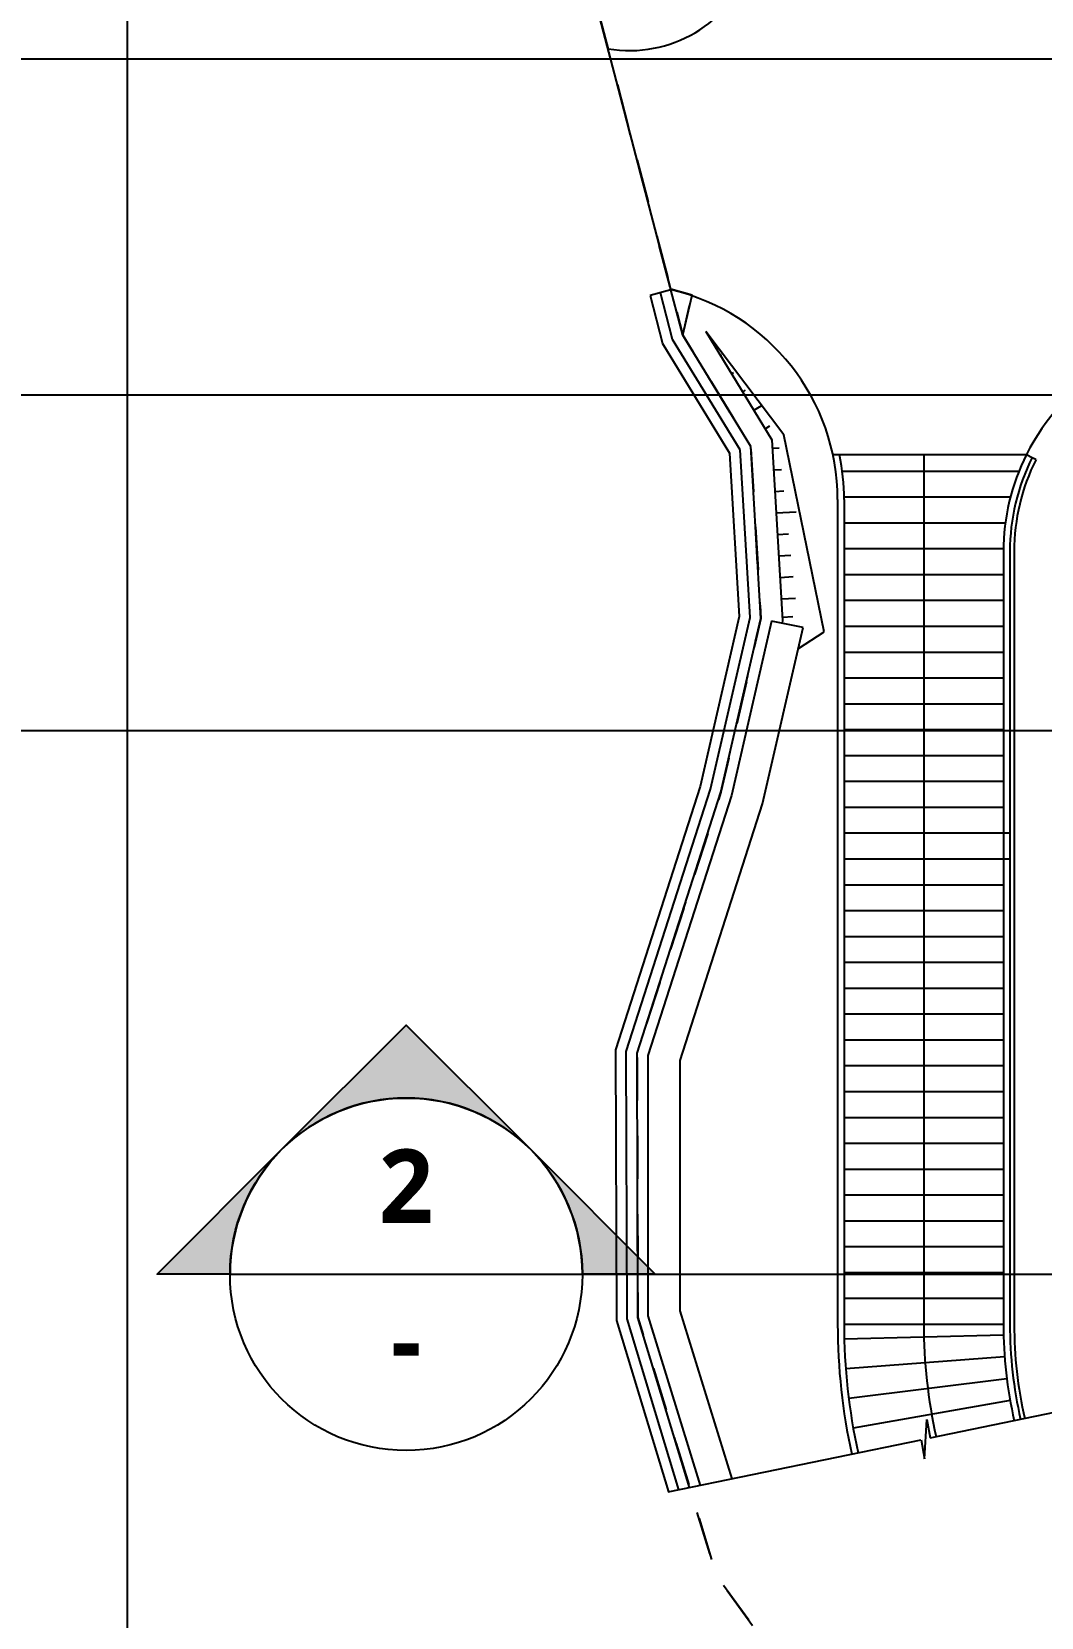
# Model space of a CAD drawing. Header units: millimetres. Extents: x 8456 to 190005487, y 619 to 455456909.
# Drawn here: x 188358 to 195580, y 151478 to 162812 of the extents above; entities that cross this region are included whole.
import ezdxf
from ezdxf.enums import TextEntityAlignment as Align

# ---------------------------------------------------------------- set-up
doc = ezdxf.new("R2010")
doc.units = ezdxf.units.MM
doc.header["$LTSCALE"] = 400
doc.header["$MEASUREMENT"] = 0
doc.linetypes.add('CENTER', pattern=[2, 1.25, -0.25, 0.25, -0.25])
doc.linetypes.add('HID', pattern=[2, 1.1, -0.9])
doc.layers.get('0').update_dxf_attribs({"linetype": 'CONTINUOUS'})
for name, color, linetype in [('A-조적해치', 8, 'CONTINUOUS'), ('AA-MKXS', 3, 'CONTINUOUS'), ('AA-MKXX', 3, 'CONTINUOUS'), ('CE-SLOP-FILL', 1, 'CONTINUOUS'), ('CE_SITE_FH', 170, 'CONTINUOUS'), ('FIN', 5, 'CONTINUOUS'), ('LSMD_CONT_LDREG_41500', 1, 'CONTINUOUS'), ('WAL', 3, 'CONTINUOUS'), ('WID', 4, 'CONTINUOUS'), ('성토옹벽', 6, 'CONTINUOUS'), ('토목옹벽', 5, 'CONTINUOUS')]:
    doc.layers.add(name, color=color, linetype=linetype)
doc.layers.add('Defpoint', color=161, linetype='CONTINUOUS', plot=False)
doc.styles.add('SH_대대리576', font='')
doc.styles.get('SH_대대리576').set_extended_font_data('NanumGothic', bold=True)

# ---------------------------------------------------------------- blocks, each defined once
blk = doc.blocks.new('A$C2DB436D3')
at = {"layer": 'A-조적해치', "color": 8}
for p, q in [((3585, 22928, 2516), (3652, 22928, 2516)), ((5563, 22928, 2516), (5622, 22898, 2516)), ((3681, 22759, 2516), (5487, 22759, 2516)), ((3699, 22495, 2516), (5399, 22495, 2516)), ((3700, 22467, 2516), (3700, 14046, 2516)), ((3700, 22231, 2516), (5347, 22231, 2516)), ((3700, 21967, 2516), (5328, 21967, 2516)), ((5328, 21938, 2516), (5328, 14046, 2516)), ((3700, 21703, 2516), (5330, 21703, 2516)), ((3700, 21439, 2516), (5328, 21439, 2516)), ((3700, 21439, 2516), (5328, 21439, 2516)), ((3700, 21175, 2516), (5328, 21175, 2516)), ((3700, 21175, 2516), (5328, 21175, 2516)), ((3700, 20911, 2516), (5328, 20911, 2516)), ((3700, 20647, 2516), (5328, 20647, 2516)), ((3700, 20383, 2516), (5328, 20383, 2516)), ((3700, 20119, 2516), (5328, 20119, 2516)), ((3700, 19855, 2516), (5328, 19855, 2516)), ((3700, 19591, 2516), (5328, 19591, 2516)), ((3700, 19327, 2516), (5328, 19327, 2516)), ((3700, 19063, 2516), (5394, 19063, 2516)), ((3700, 18799, 2516), (5394, 18799, 2516)), ((3700, 18535, 2516), (5328, 18535, 2516)), ((3700, 18271, 2516), (5328, 18271, 2516)), ((3700, 18007, 2516), (5328, 18007, 2516)), ((3700, 17743, 2516), (5328, 17743, 2516)), ((3700, 17479, 2516), (5328, 17479, 2516)), ((3700, 17215, 2516), (5328, 17215, 2516)), ((3700, 16951, 2516), (5328, 16951, 2516)), ((3700, 16687, 2516), (5328, 16687, 2516)), ((3700, 16423, 2516), (5328, 16423, 2516)), ((3700, 16159, 2516), (5328, 16159, 2516)), ((3700, 15895, 2516), (5328, 15895, 2516)), ((3700, 15631, 2516), (5328, 15631, 2516)), ((3700, 15367, 2516), (5328, 15367, 2516)), ((3700, 15103, 2516), (5328, 15103, 2516)), ((3700, 14839, 2516), (5328, 14839, 2516)), ((3700, 14575, 2516), (5328, 14575, 2516)), ((3700, 14311, 2516), (5328, 14311, 2516)), ((3700, 14047, 2516), (5328, 14047, 2516)), ((5329, 13935, 2516), (3701, 13894, 2516)), ((5340, 13712, 2516), (3717, 13590, 2516)), ((5362, 13490, 2516), (3747, 13287, 2516)), ((5396, 13269, 2516), (3793, 12986, 2516))]:
    blk.add_line(p, q, dxfattribs=at)
for centre, radius, start, end in [((1434, 22467, 2516), 2266, 0, 11.7323), ((7528, 21938, 2516), 2200, 153.2563, 180), ((9794, 14046, 2516), 6094, 180, 192.4353), ((9794, 14046, 2516), 4466, 180, 192.752)]:
    blk.add_arc(centre, radius, start, end, dxfattribs=at)
at = {"layer": 'CE-SLOP-FILL', "color": 8, "linetype": 'ByBlock'}
for p, q in [((1670, 25608, 2516), (1296, 27041, 2516)), ((1929, 24615, 2516), (1670, 25608, 2516)), ((2147, 24556, 2516), (1929, 24615, 2516)), ((2052, 24146, 2516), (2147, 24556, 2516)), ((2746, 23010, 2516), (2052, 24146, 2516)), ((2850, 21253, 2516), (2746, 23010, 2516)), ((2442, 19479, 2516), (2850, 21253, 2516)), ((1585, 16814, 2516), (2442, 19479, 2516)), ((1594, 14116, 2516), (1585, 16814, 2516)), ((2122, 12379, 2516), (1594, 14116, 2516))]:
    blk.add_line(p, q, dxfattribs=at)
at = {"layer": 'CE_SITE_FH', "color": 8, "linetype": 'ByBlock'}
for p, q in [((3084, 23128, 2516), (2286, 24183, 2516)), ((2286, 24183, 2516), (2961, 23079, 2516)), ((2319, 24129, 2516), (2321, 24131, 2516)), ((2434, 23942, 2516), (2446, 23949, 2516)), ((2548, 23754, 2516), (2570, 23767, 2516)), ((2663, 23566, 2516), (2694, 23585, 2516)), ((2778, 23379, 2516), (2858, 23427, 2516)), ((2893, 23191, 2516), (2942, 23221, 2516)), ((2961, 23079, 2516), (3072, 21233, 2516)), ((2967, 22991, 2516), (3036, 22995, 2516)), ((3498, 21118, 2516), (3084, 23128, 2516)), ((2980, 22771, 2516), (3060, 22776, 2516)), ((2993, 22551, 2516), (3084, 22557, 2516)), ((3006, 22332, 2516), (3209, 22344, 2516)), ((3019, 22112, 2516), (3132, 22119, 2516)), ((3033, 21892, 2516), (3156, 21900, 2516)), ((3046, 21673, 2516), (3180, 21681, 2516)), ((3059, 21453, 2516), (3204, 21462, 2516)), ((3072, 21233, 2516), (3066, 21204, 2516)), ((3070, 21268, 2516), (3178, 21275, 2516)), ((3233, 20946, 2516), (3498, 21118, 2516))]:
    blk.add_line(p, q, dxfattribs=at)
at = {"layer": 'FIN', "color": 8}
blk.add_arc((7528, 21938, 2516), 2200, 90, 153.2563, dxfattribs=at)
at = {"layer": 'LSMD_CONT_LDREG_41500', "color": 8, "linetype": 'HID', "elevation": 2516, "flags": 128}
for points in [[(17212, 66), (17967, -23), (17539, 1572), (17289, 2506), (17529, 3503), (19377, 4440), (20141, 6537), (20641, 5724), (20589, 4219), (22297, 3709), (22362, 2887), (22412, 2866), (33052, 11121), (33651, 16197), (32799, 18901), (31773, 31292), (30248, 30323), (29871, 30578), (28487, 30921), (26736, 31087), (24855, 32083), (21446, 32129), (16945, 31638), (14473, 30802), (13998, 31724), (11612, 33775), (6996, 34750), (6518, 35310), (3390, 32810), (2417, 32818), (1737, 32447), (51, 32440), (-33, 32130), (2052, 24146), (2746, 23010), (2850, 21253), (2442, 19479), (1585, 16814), (1594, 14116), (2395, 11480), (3412, 10084), (7067, 7818), (7633, 7224), (8882, 5912), (11650, 4199), (13735, 3268), (15623, 2155), (16525, 153), (17212, 66)], [(1194, 27431), (1981, 27733), (1981, 27733), (1981, 27733), (1981, 27733), (2942, 30455), (2942, 30455), (3883, 32405), (7006, 34748), (11612, 33775), (13998, 31724), (14473, 30802), (16945, 31638), (21446, 32129), (24855, 32083), (26736, 31087), (28487, 30921), (29871, 30578), (30248, 30323), (31773, 31292), (32799, 18901), (33651, 16197), (33052, 11121), (22412, 2866), (22362, 2887), (22297, 3709), (20589, 4219), (20641, 5724), (20141, 6537), (19377, 4440), (17529, 3503), (17289, 2506), (17967, -23), (17212, 66), (16525, 153), (15623, 2155), (13735, 3268), (11650, 4199), (8882, 5912), (7633, 7224), (7067, 7818), (3412, 10084), (2395, 11480), (1594, 14116), (1585, 16814), (2442, 19479), (2850, 21253), (2746, 23010), (2052, 24146), (2147, 24556), (1929, 24615), (1670, 25608), (1194, 27431)]]:
    blk.add_lwpolyline(points, dxfattribs=at)
at = {"layer": 'WID', "color": 8}
for p, q in [((3652, 22928, 2516), (5563, 22928, 2516)), ((4514, 22928, 2516), (4514, 14046, 2516)), ((5622, 22898, 2516), (5661, 22879, 2516)), ((3634, 22467, 2516), (3634, 14046, 2516)), ((5394, 21938, 2516), (5394, 14046, 2516)), ((5438, 21938, 2516), (5438, 14046, 2516)), ((4581, 12885, 2516), (6398, 13260, 2516)), ((4521, 12672, 2516), (4547, 13074, 2516)), ((4547, 13074, 2516), (4581, 12885, 2516)), ((1904, 12334, 2516), (4486, 12866, 2516)), ((4486, 12866, 2516), (4521, 12672, 2516))]:
    blk.add_line(p, q, dxfattribs=at)
for centre, radius, start, end in [((1508, 28373, 2516), 1320, 260.4168, 340.5638), ((1434, 22467, 2516), 2200, 0, 76.7718), ((7528, 21938, 2516), 2134, 153.2563, 180), ((7528, 21938, 2516), 2090, 153.2563, 180), ((9794, 14046, 2516), 6160, 180, 192.4353), ((9794, 14046, 2516), 5280, 180, 192.5673), ((9794, 14046, 2516), 4400, 180, 192.752), ((9794, 14046, 2516), 4356, 180, 192.7632)]:
    blk.add_arc(centre, radius, start, end, dxfattribs=at)
at = {"layer": '성토옹벽', "color": 8, "linetype": 'Continuous', "ltscale": 10}
for p, q in [((1930, 24608, 2516), (1717, 24552, 2516)), ((1717, 24552, 2516), (1846, 24060, 2516)), ((2052, 24146, 2516), (1930, 24608, 2516)), ((2746, 23010, 2516), (2052, 24146, 2516)), ((1846, 24060, 2516), (2529, 22943, 2516)), ((2850, 21253, 2516), (2746, 23010, 2516)), ((2529, 22943, 2516), (2628, 21272, 2516)), ((2628, 21272, 2516), (2228, 19538, 2516)), ((2442, 19479, 2516), (2850, 21253, 2516)), ((2228, 19538, 2516), (1364, 16849, 2516)), ((1585, 16814, 2516), (2442, 19479, 2516)), ((1364, 16849, 2516), (1373, 14084, 2516)), ((1594, 14116, 2516), (1585, 16814, 2516)), ((1373, 14084, 2516), (1905, 12334, 2516))]:
    blk.add_line(p, q, dxfattribs=at)
at = {"layer": '성토옹벽', "color": 8, "linetype": 'CENTER', "ltscale": 100}
for p, q in [((1948, 24103, 2516), (1824, 24580, 2516)), ((2637, 22977, 2516), (1948, 24103, 2516)), ((2739, 21263, 2516), (2637, 22977, 2516)), ((2335, 19509, 2516), (2739, 21263, 2516)), ((1474, 16832, 2516), (2335, 19509, 2516)), ((1483, 14100, 2516), (1474, 16832, 2516)), ((2013, 12356, 2516), (1483, 14100, 2516))]:
    blk.add_line(p, q, dxfattribs=at)
at = {"layer": '토목옹벽', "color": 8, "linetype": 'ByBlock'}
for p, q in [((2959, 21225, 2516), (2549, 19447, 2516)), ((3283, 21161, 2516), (2959, 21225, 2516)), ((2867, 19359, 2516), (3283, 21161, 2516)), ((2549, 19447, 2516), (1696, 16792, 2516)), ((2026, 16740, 2516), (2867, 19359, 2516)), ((1696, 16792, 2516), (1696, 14133, 2516)), ((2026, 14183, 2516), (2026, 16740, 2516)), ((1696, 14133, 2516), (2231, 12401, 2516)), ((2556, 12468, 2516), (2026, 14183, 2516))]:
    blk.add_line(p, q, dxfattribs=at)
blk = doc.blocks.new('*U9')
at = {"layer": 'AA-MKXX'}
blk.add_lwpolyline([(900, 0), (5900, 0)], dxfattribs=at)
blk = doc.blocks.new('*U7')
at = {"layer": 'AA-MKXS'}
blk.add_hatch(color=3, dxfattribs=at).paths.add_polyline_path([(0, 8.485), (-4.243, 4.243, -0.414214), (4.243, 4.243)])
h = blk.add_hatch(color=3, dxfattribs=at)
h.paths.add_polyline_path([(-8.485, 0), (-6, 0, -0.198912), (-4.243, 4.243)])
h.paths.add_polyline_path([(6, 0), (8.485, 0), (4.243, 4.243, -0.198912)])
at = {"layer": 'AA-MKXS', "color": 3, "linetype": 'Continuous', "ltscale": 5}
blk.add_line((-6, 0), (6, 0), dxfattribs=at)
at = {"layer": 'AA-MKXS', "color": 3}
for points in [[(4.243, 4.243, 0.414214), (-4.243, 4.243), (0, 8.485)], [(-4.243, 4.243, 0.198912), (-6, 0), (-8.485, 0)], [(8.485, 0), (6, 0, 0.198912), (4.243, 4.243)]]:
    blk.add_lwpolyline(points, format="xyb", close=True, dxfattribs=at)
at = {"layer": 'AA-MKXS', "color": 3, "linetype": 'Continuous', "ltscale": 5}
blk.add_circle((0, 0), 6, dxfattribs=at)
at = {"layer": 'AA-MKXS', "style": 'SH_대대리576'}
blk.add_attdef('ViewNUM', text='', height=2.5, dxfattribs=at).set_placement((0, 1), align=Align.BOTTOM_CENTER)
blk.add_attdef('SheetNUM', text='', height=2.5, dxfattribs=at).set_placement((0, -1), align=Align.TOP_CENTER)

msp = doc.modelspace()

# ---------------------------------------------------------------- linework, layer by layer
msp.add_lwpolyline([(189041.2, 142200), (217041.2, 142200), (217041.2, 170200), (189041.2, 170200)], close=True)
at = {"layer": 'Defpoint'}
for points in [[(27067.9, 162617.4), (205388.5, 162617.4), (205388.5, 82317.4), (27067.9, 82317.4)], [(29467.9, 160217.4), (202988.5, 160217.4), (202988.5, 84717.4), (29467.9, 84717.4)], [(31867.9, 157817.4), (200588.5, 157817.4), (200588.5, 87117.4), (31867.9, 87117.4)]]:
    msp.add_lwpolyline(points, close=True, dxfattribs=at)
at = {"layer": 'WAL'}
msp.add_line((192296.9, 153929.6), (216059.1, 153929.6), dxfattribs=at)

# ---------------------------------------------------------------- block references
at = {"xscale": 0.7, "yscale": 0.7, "zscale": 0.7}
msp.add_blockref('A$C2DB436D3', (191579.1, 143740.2, -160.1), dxfattribs=at)
at = {"xscale": 210, "yscale": 210, "zscale": 210}
msp.add_blockref('*U7', (191036.9, 153929.6), dxfattribs=at).add_auto_attribs({'SheetNUM': '-', 'ViewNUM': '2'})
at = {"layer": 'AA-MKXX', "xscale": 1.4, "yscale": 1.4, "zscale": 1.4}
msp.add_blockref('*U9', (191246.9, 153929.6), dxfattribs=at)

doc.saveas('drawing.dxf')
